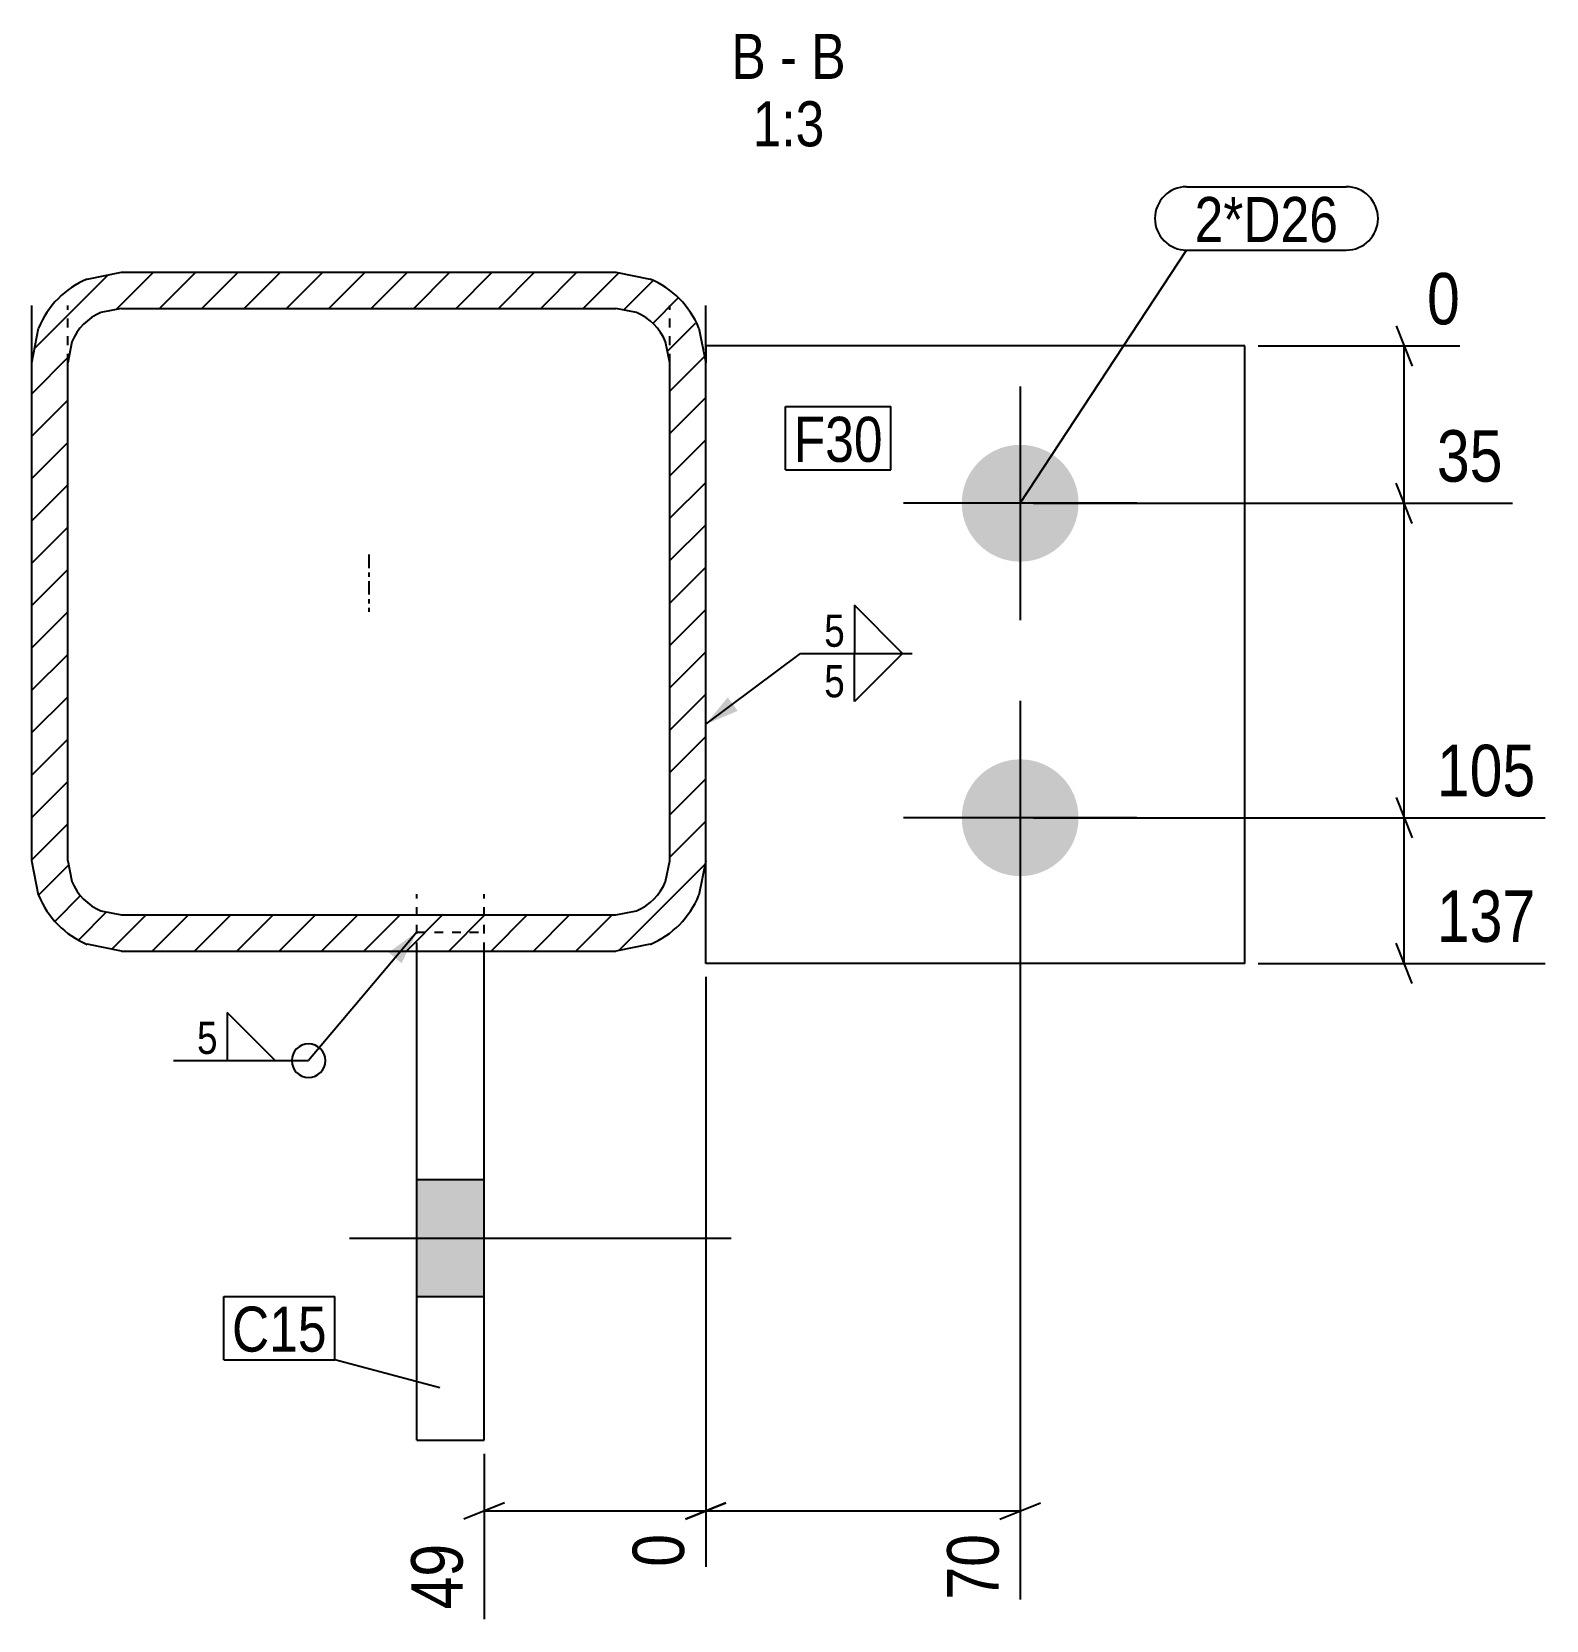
# Model space of a CAD drawing. Header units: millimetres. Extents: x 5219 to 50030, y 6 to 1530.
# Drawn here: x 10782.7 to 11119.8, y 7 to 360.5 of the extents above; entities that cross this region are included whole.
import ezdxf

# ---------------------------------------------------------------- set-up
doc = ezdxf.new("R2010")
doc.units = ezdxf.units.MM
doc.linetypes.add('DXK_LINE_DOT2', pattern=[3.9198, 1.9599, -1.9599])
doc.linetypes.add('DXK_LINE_DOT3', pattern=[5.9187, 2.979, -0.9799, 0.9799, -0.9799])
for name, color, linetype in [('MÅLSÆTNING', 7, 'Continuous'), ('STÅL', 7, 'Continuous'), ('TEKST', 7, 'Continuous')]:
    doc.layers.add(name, color=color, linetype=linetype)
doc.styles.add('Arial Narrow', font='ARIALN.TTF', dxfattribs={"height": 0.2})

msp = doc.modelspace()

# ---------------------------------------------------------------- hatches: boundary and pattern name
at = {"layer": 'STÅL', "linetype": 'Continuous'}
h = msp.add_hatch(dxfattribs=at)
h.set_pattern_fill('', scale=2.1, style=0, pattern_type=0)
h.set_pattern_definition([(45, (10784.198, 168.3194), (-4.71463, 4.71463), [])])
h.paths.add_polyline_path([(10782.68, 176.03), (10784.2, 168.32), (10788.53, 161.78), (10795.02, 157.41), (10802.68, 155.88), (10912.68, 155.88), (10920.33, 157.41), (10926.82, 161.78), (10931.15, 168.32), (10932.68, 176.03), (10932.68, 286.86), (10931.15, 294.57), (10926.82, 301.11), (10920.33, 305.47), (10912.68, 307.01), (10802.68, 307.01), (10795.02, 305.47), (10788.53, 301.11), (10784.2, 294.57), (10782.68, 286.86)])
h.paths.add_polyline_path([(10791.59, 291.48), (10794.19, 295.41), (10798.08, 298.03), (10802.68, 298.95), (10912.68, 298.95), (10917.27, 298.03), (10921.16, 295.41), (10923.76, 291.48), (10924.68, 286.86), (10924.68, 176.03), (10923.76, 171.4), (10921.16, 167.48), (10917.27, 164.86), (10912.68, 163.94), (10802.68, 163.94), (10798.08, 164.86), (10794.19, 167.48), (10791.59, 171.4), (10790.68, 176.03), (10790.68, 286.86)])
for points in [[(11002.68, 242.58, -1), (11002.68, 268.58, -1)], [(11002.68, 172.58, -1), (11002.68, 198.58, -1)], [(10883.38, 79.05), (10883.38, 105.05), (10868.38, 105.05), (10868.38, 79.05)]]:
    msp.add_hatch(color=96, dxfattribs=at).paths.add_polyline_path(points)
at = {"layer": 'TEKST', "linetype": 'Continuous'}
for points in [[(10939.81, 209.36), (10932.68, 206.38), (10937.57, 212.36)], [(10862.11, 155.61), (10868.38, 160.14), (10864.98, 153.2)]]:
    msp.add_hatch(color=3, dxfattribs=at).paths.add_polyline_path(points)

# ---------------------------------------------------------------- linework, layer by layer
at = {"layer": 'MÅLSÆTNING', "color": 7, "linetype": 'Continuous'}
for p, q in [((11086.35, 295.08), (11089.95, 286.08)), ((11055.68, 290.58), (11100.56, 290.58)), ((11088.15, 255.58), (11088.15, 290.58)), ((11089.95, 251.08), (11086.35, 260.08)), ((11089.95, 251.08), (11086.35, 260.08)), ((11005.68, 255.58), (11112.25, 255.58)), ((11005.68, 255.58), (11112.25, 255.58)), ((11088.15, 185.58), (11088.15, 255.58)), ((11086.35, 190.08), (11089.95, 181.08)), ((11086.35, 190.08), (11089.95, 181.08)), ((11005.68, 185.58), (11119.56, 185.58)), ((11005.68, 185.58), (11119.56, 185.58)), ((11088.15, 153.16), (11088.15, 185.58)), ((11002.68, 182.58), (11002.68, 11.57)), ((11089.95, 148.66), (11086.35, 157.66)), ((11055.68, 153.16), (11119.56, 153.16)), ((10932.68, 150.16), (10932.68, 18.88)), ((10932.68, 150.16), (10932.68, 18.88)), ((10883.38, 44.05), (10883.38, 7.2)), ((10887.88, 33.1), (10878.88, 29.5)), ((10928.18, 29.5), (10937.18, 33.1)), ((10998.18, 29.5), (11007.18, 33.1)), ((10883.38, 31.3), (10932.68, 31.3)), ((10932.68, 31.3), (11002.68, 31.3))]:
    msp.add_line(p, q, dxfattribs=at)
at = {"layer": 'STÅL', "color": 2, "linetype": 'Continuous'}
for p, q in [((10795.02, 305.47), (10802.68, 307.01)), ((10802.68, 307.01), (10912.68, 307.01)), ((10912.68, 307.01), (10920.33, 305.47)), ((10782.68, 286.86), (10782.68, 299.55)), ((10802.68, 298.95), (10798.08, 298.03)), ((10802.68, 298.95), (10912.68, 298.95)), ((10917.27, 298.03), (10912.68, 298.95)), ((10932.68, 290.58), (10932.68, 299.55)), ((10782.68, 286.86), (10784.2, 294.57)), ((10931.15, 294.57), (10932.68, 286.86)), ((10791.59, 291.48), (10790.68, 286.86)), ((10924.68, 286.86), (10923.76, 291.48)), ((10932.68, 290.19), (10932.68, 290.58)), ((11052.68, 290.58), (10932.68, 290.58)), ((10932.68, 290.19), (10932.68, 286.86)), ((11052.68, 153.16), (11052.68, 290.58)), ((10782.68, 176.03), (10782.68, 286.86)), ((10790.68, 176.03), (10790.68, 286.86)), ((10924.68, 176.03), (10924.68, 286.86)), ((10932.68, 176.03), (10932.68, 286.86)), ((10784.2, 168.32), (10782.68, 176.03)), ((10790.68, 176.03), (10791.59, 171.4)), ((10923.76, 171.4), (10924.68, 176.03)), ((10932.68, 176.03), (10931.15, 168.32)), ((10932.68, 153.16), (10932.68, 176.03)), ((10798.08, 164.86), (10802.68, 163.94)), ((10802.68, 163.94), (10912.68, 163.94)), ((10912.68, 163.94), (10917.27, 164.86)), ((10802.68, 155.88), (10795.02, 157.41)), ((10802.68, 155.88), (10912.68, 155.88)), ((10868.38, 47.05), (10868.38, 155.88)), ((10883.38, 47.05), (10883.38, 155.88)), ((10920.33, 157.41), (10912.68, 155.88)), ((11052.68, 153.16), (10932.68, 153.16)), ((10868.38, 47.05), (10883.38, 47.05))]:
    msp.add_line(p, q, dxfattribs=at)
at = {"layer": 'STÅL', "color": 7, "linetype": 'DXK_LINE_DOT2'}
for p, q in [((10790.68, 286.86), (10790.68, 299.55)), ((10924.68, 286.86), (10924.68, 299.55)), ((10932.68, 290.58), (10932.68, 290.19)), ((10932.68, 176.03), (10932.68, 290.19)), ((10782.68, 176.03), (10782.68, 188.73)), ((10790.68, 176.03), (10790.68, 188.73)), ((10924.68, 176.03), (10924.68, 188.73)), ((10868.38, 155.88), (10868.38, 168.58)), ((10883.38, 155.88), (10883.38, 168.58)), ((10868.38, 160.14), (10883.38, 160.14))]:
    msp.add_line(p, q, dxfattribs=at)
at = {"layer": 'STÅL', "color": 96, "linetype": 'Continuous'}
for p, q in [((11002.68, 281.58), (11002.68, 229.58)), ((11028.68, 255.58), (10976.68, 255.58)), ((11002.68, 211.58), (11002.68, 159.58)), ((11028.68, 185.58), (10976.68, 185.58)), ((10868.38, 105.05), (10883.38, 105.05)), ((10853.38, 92.05), (10938.38, 92.05)), ((10868.38, 79.05), (10883.38, 79.05))]:
    msp.add_line(p, q, dxfattribs=at)
at = {"layer": 'STÅL', "color": 7, "linetype": 'DXK_LINE_DOT3'}
msp.add_line((10857.68, 244.14), (10857.68, 231.44), dxfattribs=at)
at = {"layer": 'STÅL', "color": 2, "linetype": 'Continuous'}
for centre, radius, start, end in [((10802.77, 286.95), 20.08, 112.7149, 157.7138), ((10912.58, 286.95), 20.08, 22.2862, 67.2851), ((10802.73, 286.92), 12.05, 112.7149, 157.7138), ((10912.62, 286.92), 12.05, 22.2862, 67.2851), ((10802.73, 175.97), 12.05, 202.2862, 247.2851), ((10912.62, 175.97), 12.05, 292.7149, 337.7138), ((10802.77, 175.93), 20.08, 202.2862, 247.2851), ((10912.58, 175.93), 20.08, 292.7149, 337.7138)]:
    msp.add_arc(centre, radius, start, end, dxfattribs=at)
at = {"layer": 'TEKST', "color": 7, "linetype": 'Continuous'}
for p, q in [((11039.71, 326.01), (11075.28, 326.01)), ((11002.68, 255.58), (11039.71, 311.91)), ((11039.71, 311.91), (11075.28, 311.91)), ((10950.47, 277.09), (10973.89, 277.09)), ((10950.47, 262.99), (10950.47, 277.09)), ((10973.89, 262.99), (10973.89, 277.09)), ((10950.47, 262.99), (10973.89, 262.99)), ((10825.44, 79.07), (10850.15, 79.07)), ((10825.44, 64.97), (10825.44, 79.07)), ((10850.15, 64.97), (10850.15, 79.07)), ((10825.44, 64.97), (10850.15, 64.97)), ((10873.5, 58.67), (10850.15, 64.97))]:
    msp.add_line(p, q, dxfattribs=at)
at = {"layer": 'TEKST', "color": 3, "linetype": 'Continuous'}
for p, q in [((10932.68, 206.38), (10953.82, 222.14)), ((10868.38, 160.14), (10844.28, 131.52))]:
    msp.add_line(p, q, dxfattribs=at)
at = {"layer": 'TEKST', "color": 7, "linetype": 'Continuous'}
for centre, start, end in [((11039.71, 318.96), 90, 270), ((11075.28, 318.96), 270, 90)]:
    msp.add_arc(centre, 7.05, start, end, dxfattribs=at)
at = {"layer": 'TEKST', "color": 3, "linetype": 'Continuous'}
for start, end in [(90, 270), (270, 90)]:
    msp.add_arc((10844.28, 131.52), 3.75, start, end, dxfattribs=at)

# ---------------------------------------------------------------- wipeouts: each hides what was drawn before it
at = {"color": 0, "linetype": 'Continuous'}
for points, layer in [([(11112.46, 257.98), (11112.46, 274.78), (11093.04, 274.78), (11093.04, 257.98)], 'MÅLSÆTNING'), ([(11119.78, 187.98), (11119.78, 204.78), (11093.04, 204.78), (11093.04, 187.98)], 'MÅLSÆTNING'), ([(11119.78, 155.56), (11119.78, 172.36), (11093.04, 172.36), (11093.04, 155.56)], 'MÅLSÆTNING'), ([(10880.98, 26.41), (10864.18, 26.41), (10864.18, 6.99), (10880.98, 6.99)], 'MÅLSÆTNING'), ([(10946.06, 350.01), (10946.06, 360.51), (10938.39, 360.51), (10938.39, 350.01)], 'TEKST'), ([(10953.03, 350.01), (10953.03, 360.51), (10949.21, 360.51), (10949.21, 350.01)], 'TEKST'), ([(10963.85, 350.01), (10963.85, 360.51), (10956.18, 360.51), (10956.18, 350.01)], 'TEKST'), ([(10959.12, 335.01), (10959.12, 345.51), (10943.12, 345.51), (10943.12, 335.01)], 'TEKST')]:
    msp.add_wipeout(points, dxfattribs=at).dxf.layer = layer
at = {"color": 0}
for points in [[(11073.48, 313.71), (11073.48, 324.21), (11041.51, 324.21), (11041.51, 313.71)], [(10972.09, 264.79), (10972.09, 275.29), (10952.27, 275.29), (10952.27, 264.79)], [(10964.24, 223.04), (10964.24, 231.74), (10958.47, 231.74), (10958.47, 223.04)], [(10824.63, 132.42), (10824.63, 141.12), (10818.86, 141.12), (10818.86, 132.42)], [(10848.35, 66.77), (10848.35, 77.27), (10827.24, 77.27), (10827.24, 66.77)]]:
    msp.add_wipeout(points, dxfattribs=at).dxf.layer = 'TEKST'

# ---------------------------------------------------------------- next in the draw order: linework, layer by layer
at = {"layer": 'TEKST', "color": 3, "linetype": 'Continuous'}
for p, q in [((10976.5, 222.14), (10965.79, 232.86)), ((10965.79, 232.86), (10965.79, 222.14)), ((10965.79, 222.14), (10976.5, 222.14)), ((10836.88, 131.52), (10826.17, 142.23)), ((10826.17, 142.23), (10826.17, 131.52)), ((10814.21, 131.52), (10844.28, 131.52)), ((10826.17, 131.52), (10836.88, 131.52))]:
    msp.add_line(p, q, dxfattribs=at)

# ---------------------------------------------------------------- next in the draw order: texts
at = {"layer": 'MÅLSÆTNING', "color": 3, "linetype": 'Continuous', "style": 'Arial Narrow'}
for s, p in [('35', (11095.44, 260.38)), ('105', (11095.44, 190.38)), ('137', (11095.44, 157.96))]:
    msp.add_text(s, height=11.453, dxfattribs=at).set_placement(p)
msp.add_text('49', height=11.453, rotation=90.0002, dxfattribs=at).set_placement((10878.58, 9.39))
at = {"layer": 'TEKST', "color": 3, "linetype": 'Continuous', "style": 'Arial Narrow'}
for s, height, p in [('B', 10.02, (10938.39, 350.01)), ('B', 10.02, (10956.18, 350.01)), ('-', 10.02, (10949.21, 350.01)), ('1:3', 10.021, (10943.12, 335.01))]:
    msp.add_text(s, height=height, dxfattribs=at).set_placement(p)
at = {"layer": 'TEKST', "color": 3, "style": 'Arial Narrow'}
for p in [(10959.07, 223.64), (10819.46, 133.02)]:
    msp.add_text('5', height=7.16, dxfattribs=at).set_placement(p)

# ---------------------------------------------------------------- next in the draw order: wipeouts: each hides what was drawn before it
at = {"color": 0, "linetype": 'Continuous'}
for points in [[(11102.96, 292.98), (11102.96, 309.78), (11090.85, 309.78), (11090.85, 292.98)], [(10930.28, 28.6), (10913.48, 28.6), (10913.48, 16.48), (10930.28, 16.48)], [(11000.28, 28.6), (10983.48, 28.6), (10983.48, 9.17), (11000.28, 9.17)]]:
    msp.add_wipeout(points, dxfattribs=at).dxf.layer = 'MÅLSÆTNING'
at = {"color": 0}
for points in [[(11073.48, 313.71), (11073.48, 324.21), (11041.51, 324.21), (11041.51, 313.71)], [(10972.09, 264.79), (10972.09, 275.29), (10952.27, 275.29), (10952.27, 264.79)], [(10848.35, 66.77), (10848.35, 77.27), (10827.24, 77.27), (10827.24, 66.77)]]:
    msp.add_wipeout(points, dxfattribs=at).dxf.layer = 'TEKST'

# ---------------------------------------------------------------- next in the draw order: linework, layer by layer
at = {"layer": 'MÅLSÆTNING', "color": 7, "linetype": 'Continuous'}
msp.add_line((10937.18, 33.1), (10928.18, 29.5), dxfattribs=at)

# ---------------------------------------------------------------- next in the draw order: texts
at = {"layer": 'MÅLSÆTNING', "color": 3, "linetype": 'Continuous', "style": 'Arial Narrow'}
msp.add_text('0', height=11.45, dxfattribs=at).set_placement((11093.25, 295.38))
for s, height, p in [('0', 11.45, (10927.88, 18.88)), ('70', 11.453, (10997.88, 11.57))]:
    msp.add_text(s, height=height, rotation=90.0002, dxfattribs=at).set_placement(p)
at = {"layer": 'TEKST', "color": 3, "style": 'Arial Narrow'}
for s, p in [('2*D26', (11041.51, 313.71)), ('F30', (10952.27, 264.79)), ('C15', (10827.24, 66.77))]:
    msp.add_text(s, height=10.021, dxfattribs=at).set_placement(p)

# ---------------------------------------------------------------- next in the draw order: wipeouts: each hides what was drawn before it
at = {"color": 0, "linetype": 'Continuous'}
msp.add_wipeout([(10964.24, 211.79), (10964.24, 220.49), (10958.47, 220.49), (10958.47, 211.79)], dxfattribs=at).dxf.layer = 'TEKST'

# ---------------------------------------------------------------- next in the draw order: linework, layer by layer
at = {"layer": 'TEKST', "color": 3, "linetype": 'Continuous'}
for p, q in [((10953.82, 222.14), (10978.64, 222.14)), ((10965.79, 222.14), (10976.5, 222.14)), ((10976.5, 222.14), (10965.79, 211.43)), ((10965.79, 211.43), (10965.79, 222.14))]:
    msp.add_line(p, q, dxfattribs=at)

# ---------------------------------------------------------------- next in the draw order: texts
at = {"layer": 'TEKST', "color": 3, "linetype": 'Continuous', "style": 'Arial Narrow'}
msp.add_text('5', height=7.16, dxfattribs=at).set_placement((10959.07, 212.39))

doc.saveas('drawing.dxf')
